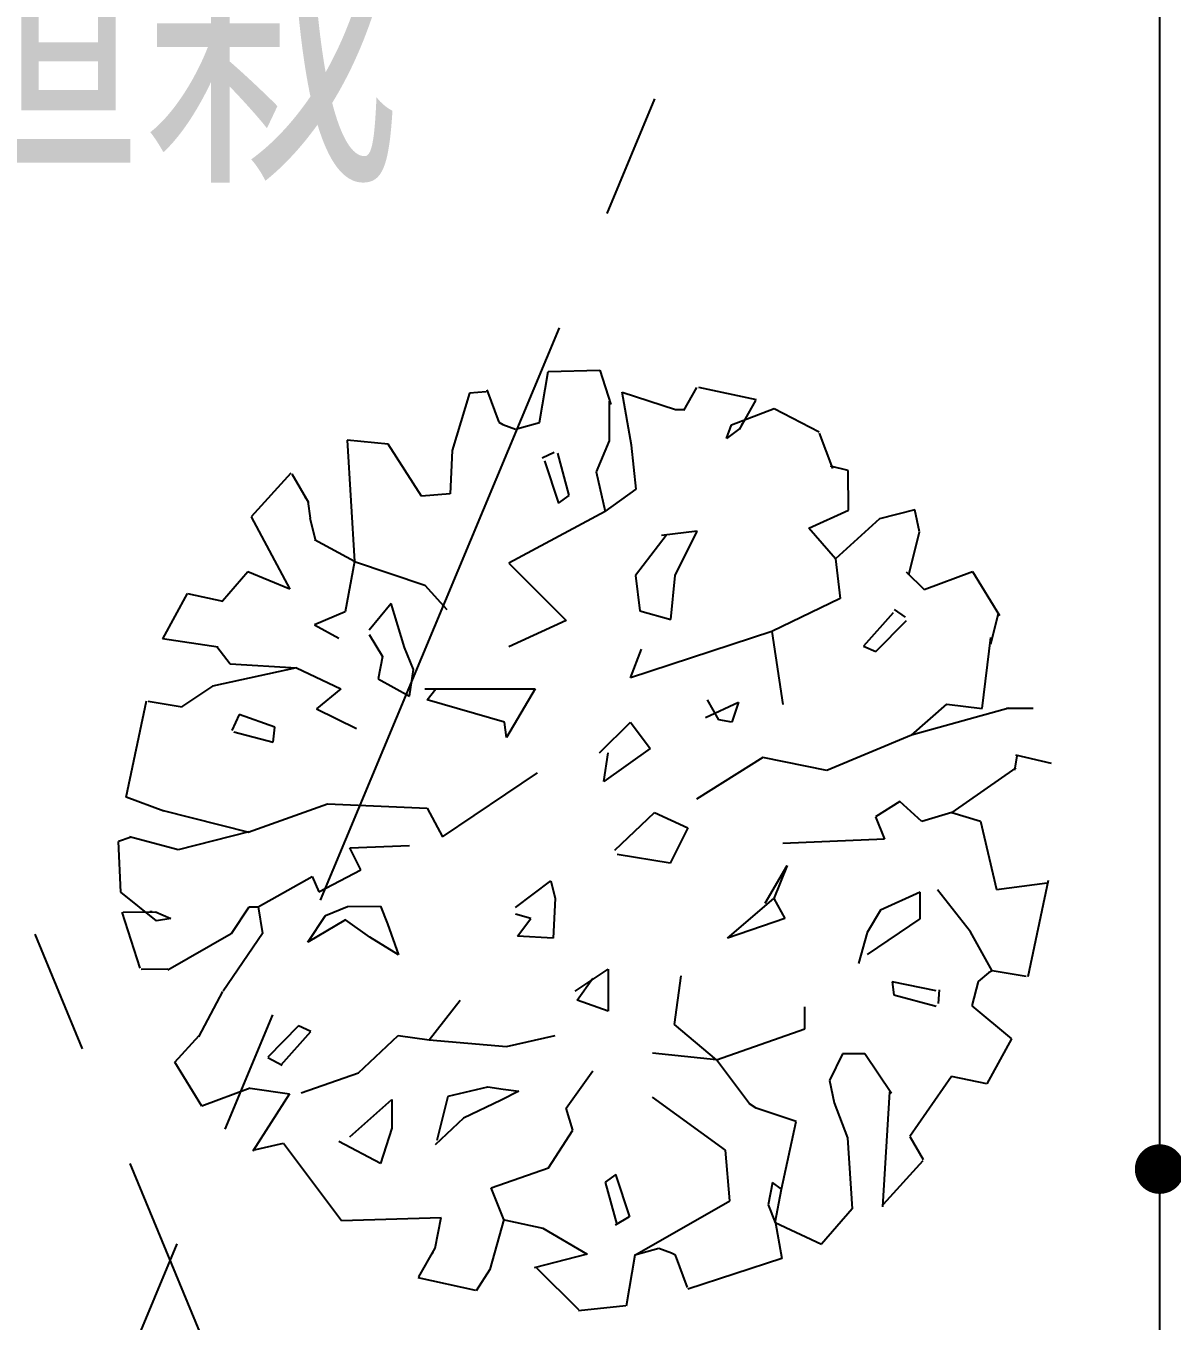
# Model space of a CAD drawing. Header units: millimetres. Extents: x 15495 to 166182, y -39946 to 18307.
# Drawn here: x 43099 to 44253, y 9601 to 10906 of the extents above; entities that cross this region are included whole.
import ezdxf
from ezdxf.enums import TextEntityAlignment as Align

# ---------------------------------------------------------------- set-up
doc = ezdxf.new("R2010")
doc.units = ezdxf.units.MM
doc.header["$LTSCALE"] = 1000
doc.linetypes.add('CENTER', pattern=[2, 1.25, -0.25, 0.25, -0.25])
doc.layers.get('0').update_dxf_attribs({"linetype": 'CONTINUOUS'})
for name, color, linetype in [('SF-A_ELSE-100', 6, 'CONTINUOUS'), ('SF-A_ELSE-50', 6, 'CONTINUOUS'), ('SF-E_DIM-50', 3, 'CONTINUOUS'), ('SF-E_TEXT-100', 3, 'CONTINUOUS'), ('SF-F_HIDE-100', 12, 'CONTINUOUS'), ('SF-F_HIDE-50', 12, 'CONTINUOUS'), ('SF_A_GARD', 3, 'CONTINUOUS')]:
    doc.layers.add(name, color=color, linetype=linetype)
doc.styles.add('DIM', font='romans.shx', dxfattribs={"width": 0.8, "bigfont": 'bigfont.shx'})
doc.styles.add('ROOM', font='romans.shx', dxfattribs={"width": 0.8, "bigfont": 'bigfont.shx'})
doc.dimstyles.new('DIM50_3_3', dxfattribs={"dimscale": 50, "dimtxt": 3, "dimasz": 1, "dimexe": 0, "dimexo": 1, "dimgap": 0.5, "dimtad": 1, "dimdec": 1, "dimdsep": 46, "dimlunit": 6, "dimtxsty": 'DIM', "dimblk1": 'DOT', "dimblk2": 'DOT', "dimsah": 1, "dimcen": 1, "dimclrd": 256, "dimclre": 256, "dimclrt": 256, "dimadec": 0, "dimazin": 0, "dimtfac": 1, "dimtdec": 1, "dimtix": 1, "dimtmove": 2, "dimatfit": 3, "dimldrblk": 'DOT', "dimfxl": 1, "dimtvp": 0.833333, "dimtolj": 1, "dimarcsym": 0})

# ---------------------------------------------------------------- blocks, each defined once
blk = doc.blocks.new('SF-BLOCK_100')
at = {"layer": 'SF-A_ELSE-100'}
blk.add_line((14200, 7800), (14200, 11050), dxfattribs=at)
at = {"layer": 'SF-F_HIDE-100', "linetype": 'CENTER', "ltscale": 0.5}
for p, q in [((12014.11, 12600), (14200, 7325)), ((12200, 7325), (14400, 12600))]:
    blk.add_line(p, q, dxfattribs=at)
at = {"layer": 'SF_A_GARD'}
for p, q in [((13575.33, 10575.37), (13584.12, 10626.77)), ((13584.12, 10626.77), (13636.05, 10627.93)), ((13636.05, 10627.93), (13647.14, 10593.4)), ((13504.93, 10605.04), (13487.42, 10547.03)), ((13521.62, 10606.25), (13504.93, 10605.04)), ((13522.25, 10608.19), (13534.44, 10575.61)), ((13658.65, 10605.92), (13685.43, 10597.16)), ((13667.86, 10552.51), (13658.65, 10605.92)), ((13720.64, 10587.41), (13733.88, 10610.63)), ((13735.4, 10611.04), (13793.58, 10598.38)), ((13645.34, 10596.94), (13645.56, 10556.84)), ((13685.43, 10597.16), (13712.21, 10588.4)), ((13712.21, 10588.4), (13721.12, 10588.44)), ((13768.74, 10572.8), (13811.55, 10589.43)), ((13793.02, 10597.43), (13776.47, 10568.4)), ((13811.55, 10589.43), (13857.15, 10565.99)), ((13534.44, 10575.61), (13538.31, 10573.4)), ((13538.31, 10573.4), (13551.02, 10568.71)), ((13551.02, 10568.71), (13575.33, 10575.37)), ((13778.68, 10572.28), (13779.78, 10574.21)), ((13763.5, 10559.12), (13768.74, 10572.8)), ((13777.03, 10569.36), (13763.5, 10559.12)), ((13857, 10564.6), (13870.56, 10529.03)), ((13381.56, 10557.58), (13388.92, 10435.11)), ((13422.79, 10553.35), (13381.56, 10557.58)), ((13456.5, 10501.2), (13422.79, 10553.35)), ((13487.42, 10547.03), (13485.44, 10503.58)), ((13645.56, 10556.84), (13632.37, 10525.58)), ((13672.56, 10507.99), (13667.86, 10552.51)), ((13590.15, 10545.12), (13577.87, 10539.3)), ((13580.22, 10536.69), (13594.35, 10494.01)), ((13605.26, 10501.9), (13593.61, 10544.44)), ((13285.11, 10480.49), (13325.15, 10524.54)), ((13325.7, 10523.57), (13342.56, 10494.74)), ((13632.37, 10525.58), (13641.5, 10485.54)), ((13886.3, 10526.99), (13868.45, 10531.34)), ((13886.52, 10486.89), (13886.3, 10526.99)), ((13641.5, 10485.54), (13672.56, 10507.99)), ((13340.32, 10498.58), (13339.19, 10500.5)), ((13342.02, 10495.69), (13344.12, 10478.86)), ((13485.44, 10503.58), (13456.5, 10501.2)), ((13594.35, 10494.01), (13605.26, 10501.9)), ((13641.5, 10485.54), (13544.36, 10433.6)), ((13846.52, 10468.85), (13886.52, 10486.89)), ((13953.34, 10487.26), (13917.75, 10478.16)), ((13957.92, 10465.01), (13953.34, 10487.26)), ((13284.96, 10480.12), (13323.79, 10407.38)), ((13343.99, 10478.78), (13349.69, 10456.53)), ((13873.42, 10437.82), (13846.52, 10468.85)), ((13917.75, 10478.16), (13873.42, 10437.82)), ((13388.92, 10435.11), (13348.7, 10457.16)), ((13702.79, 10461.31), (13671.82, 10421.05)), ((13733.95, 10465.94), (13698.33, 10461.29)), ((13711.92, 10421.27), (13733.95, 10465.94)), ((13957.78, 10464.92), (13946.89, 10421.42)), ((13388.92, 10435.11), (13379.66, 10384.66)), ((13388.92, 10435.11), (13459.79, 10411.35)), ((13544.36, 10433.6), (13602.23, 10375.77)), ((13873.42, 10437.82), (13878.23, 10398.01)), ((13281.36, 10424.97), (13255.91, 10395.32)), ((13323.79, 10407.38), (13281.36, 10424.97)), ((13671.82, 10421.05), (13676.47, 10385.43)), ((13707.71, 10376.69), (13711.92, 10421.27)), ((13944.77, 10424.86), (13962.69, 10407.14)), ((13962.69, 10407.14), (14011.59, 10425.23)), ((14011.59, 10425.23), (14038.57, 10380.83)), ((13459.79, 10411.35), (13482.04, 10386.89)), ((13195.84, 10357.33), (13220.8, 10402.89)), ((13220.8, 10402.89), (13256.24, 10395.23)), ((13425.83, 10392.95), (13403.7, 10366.09)), ((13439.43, 10348.47), (13425.83, 10392.95)), ((13878.23, 10398.01), (13809.23, 10364.65)), ((13379.66, 10384.66), (13348.5, 10371.32)), ((13676.47, 10385.43), (13707.71, 10376.69)), ((13931.63, 10383.57), (13901.74, 10349.99)), ((13943.9, 10379.18), (13932.72, 10386.91)), ((14037.31, 10382.94), (14029.69, 10351.71)), ((13348.5, 10371.32), (13372.98, 10357.98)), ((13602.23, 10375.77), (13544.36, 10349.07)), ((13809.23, 10364.65), (13666.78, 10317.94)), ((13809.23, 10364.65), (13820.36, 10291.24)), ((13914.03, 10344.49), (13945.03, 10375.84)), ((13195.41, 10357.67), (13251.71, 10349.07)), ((13403.72, 10361.64), (13417.21, 10339.44)), ((14021.27, 10287.16), (14029.79, 10358.49)), ((13250.21, 10349.73), (13263.67, 10331.98)), ((13417.21, 10339.44), (13412.88, 10317.14)), ((13448.47, 10326.24), (13439.43, 10348.47)), ((13666.78, 10317.94), (13677.91, 10346.85)), ((13901.74, 10349.99), (13914.03, 10344.49)), ((13330.52, 10327.9), (13245.98, 10309.61)), ((13263.67, 10331.98), (13330.52, 10327.9)), ((13330.52, 10327.9), (13375.2, 10306.81)), ((13444.16, 10299.49), (13448.47, 10326.24)), ((13412.88, 10317.14), (13444.16, 10299.49)), ((13245.8, 10309.5), (13214.73, 10288.72)), ((13375.2, 10306.81), (13350.72, 10286.8)), ((13459.79, 10306.81), (13571.07, 10306.81)), ((13462.01, 10295.69), (13470.91, 10306.81)), ((13571.07, 10306.81), (13542.14, 10257.88)), ((13158.92, 10197.69), (13179.49, 10294.87)), ((13181, 10294.47), (13215.31, 10288.73)), ((13350.72, 10286.8), (13390.79, 10266.78)), ((13539.91, 10273.45), (13462.01, 10295.69)), ((13742.45, 10277.9), (13775.84, 10293.47)), ((13755.81, 10275.67), (13744.68, 10295.69)), ((13775.84, 10293.47), (13769.16, 10273.45)), ((13950.14, 10260.04), (13985.61, 10291.42)), ((14048, 10287.31), (13950.14, 10260.04)), ((13985.61, 10291.42), (14021.27, 10287.16)), ((14045.77, 10287.31), (14072.5, 10287.46)), ((13272.75, 10281.02), (13265.31, 10265.06)), ((13308.51, 10268.39), (13272.75, 10281.02)), ((13542.14, 10257.88), (13539.91, 10273.45)), ((13635.62, 10242.31), (13666.78, 10273.45)), ((13666.78, 10273.45), (13686.81, 10246.76)), ((13769.16, 10273.45), (13755.81, 10275.67)), ((13267.39, 10263.69), (13307.01, 10253.31)), ((13307.01, 10253.31), (13308.51, 10268.39)), ((13950.14, 10260.04), (13864.87, 10224.52)), ((13686.81, 10246.76), (13640.07, 10213.39)), ((13640.07, 10213.39), (13644.52, 10242.31)), ((13800.32, 10237.86), (13733.55, 10195.6)), ((13864.87, 10224.52), (13800.32, 10237.86)), ((14055.97, 10239.4), (14053.82, 10224.91)), ((14054.91, 10240.55), (14090.6, 10231.83)), ((13477.59, 10157.79), (13573.3, 10222.29)), ((14054.98, 10227.18), (13990.63, 10182.27)), ((13196.77, 10183.69), (13158.92, 10197.69)), ((13196.09, 10184.2), (13282.53, 10162.4)), ((13281.71, 10162.61), (13361.85, 10191.15)), ((13361.85, 10191.15), (13462.01, 10186.7)), ((13462.01, 10186.7), (13477.59, 10157.79)), ((13651.2, 10144.44), (13691.26, 10182.26)), ((13691.26, 10182.26), (13724.65, 10166.68)), ((13938.32, 10193.37), (13913.84, 10177.81)), ((13960.58, 10173.36), (13938.32, 10193.37)), ((13990.63, 10182.27), (13960.58, 10173.36)), ((13990.63, 10182.27), (14019.64, 10173.53)), ((13913.84, 10177.81), (13922.74, 10155.56)), ((14019.64, 10173.53), (14035.61, 10104.56)), ((13151.15, 10153.32), (13162.83, 10157.29)), ((13211.24, 10144.58), (13162.17, 10157.67)), ((13282.43, 10162.79), (13211.24, 10144.58)), ((13724.65, 10166.68), (13706.84, 10131.09)), ((13922.74, 10155.56), (13820.36, 10151.11)), ((13153.67, 10102), (13151.16, 10153.21)), ((13384.11, 10146.67), (13444.2, 10148.89)), ((13395.24, 10124.42), (13384.11, 10146.67)), ((13706.84, 10131.09), (13653.42, 10139.99)), ((13291.75, 10087.11), (13346.27, 10117.75)), ((13346.27, 10117.75), (13352.95, 10102.18)), ((13352.95, 10102.18), (13395.24, 10124.42)), ((13802.55, 10091.06), (13824.81, 10128.87)), ((13824.81, 10128.87), (13811.45, 10095.51)), ((13551.04, 10086.61), (13586.65, 10113.3)), ((13586.65, 10113.3), (13591.1, 10095.51)), ((14009.55, 10062.14), (13976.16, 10104.4)), ((14035.61, 10104.56), (14086.81, 10111.52)), ((14087.7, 10113.9), (14067.12, 10016.72)), ((13189.47, 10073.23), (13153.67, 10102)), ((13591.1, 10095.51), (13588.88, 10055.47)), ((13764.71, 10055.47), (13811.45, 10095.51)), ((13811.45, 10095.51), (13822.58, 10075.49)), ((13958.7, 10101.86), (13918.71, 10083.82)), ((13958.85, 10075.13), (13958.7, 10101.86)), ((13173.02, 10025.25), (13154.89, 10081.96)), ((13156, 10081.95), (13189.4, 10082.13)), ((13184.95, 10082.1), (13182.73, 10082.09)), ((13188.3, 10082.14), (13203.93, 10075.54)), ((13265.17, 10060.23), (13282.85, 10087.06)), ((13282.85, 10087.06), (13291.75, 10087.11)), ((13291.75, 10087.11), (13296.35, 10060.4)), ((13341.96, 10051.68), (13359.63, 10078.51)), ((13359.63, 10078.51), (13381.86, 10087.54)), ((13381.86, 10087.54), (13415.27, 10087.72)), ((13415.27, 10087.72), (13422.05, 10069.94)), ((13566.62, 10075.49), (13551.04, 10079.94)), ((13918.71, 10083.82), (13905.47, 10061.47)), ((13203.93, 10075.54), (13189.47, 10073.23)), ((13379.7, 10074.16), (13341.96, 10051.68)), ((13404.3, 10056.48), (13379.7, 10074.16)), ((13422.05, 10069.94), (13433.36, 10038.81)), ((13553.27, 10057.69), (13566.62, 10075.49)), ((13822.58, 10075.49), (13764.71, 10055.47)), ((13905.59, 10039.2), (13958.85, 10075.13)), ((13200.87, 10023.85), (13264.71, 10060.39)), ((13296.35, 10060.4), (13256.58, 10002.27)), ((13433.36, 10038.81), (13404.3, 10056.48)), ((13588.88, 10055.47), (13553.27, 10057.69)), ((13905.47, 10061.47), (13896.73, 10030.24)), ((14031.3, 10022.86), (14009.55, 10062.14)), ((13200.87, 10024.28), (13174.14, 10024.13)), ((13611.14, 10002.09), (13644.52, 10024.33)), ((13613.36, 9993.19), (13628.94, 10015.43)), ((13644.52, 10024.33), (13644.52, 9982.07)), ((13711.29, 9968.72), (13717.97, 10017.66)), ((13930.69, 10011.77), (13932.07, 9998.38)), ((13974.71, 10002.68), (13930.69, 10011.77)), ((14017.05, 10011.95), (14010.66, 9987.57)), ((14027.46, 10020.61), (14017.05, 10011.95)), ((14031.3, 10022.86), (14027.46, 10020.61)), ((14065.62, 10017.12), (14031.3, 10022.86)), ((13256.12, 10001.87), (13231.87, 9956.08)), ((13977.05, 9989.85), (13978.15, 10003.41)), ((13464.24, 9953.15), (13495.4, 9993.19)), ((13644.52, 9982.07), (13613.36, 9993.19)), ((13842.61, 9964.27), (13842.61, 9986.52)), ((13932.07, 9998.38), (13974.73, 9987.2)), ((14010.66, 9987.57), (14050.77, 9954.26)), ((13332.61, 9967.11), (13301.6, 9935.75)), ((13315, 9928.03), (13344.89, 9961.61)), ((13344.89, 9961.61), (13332.61, 9967.11)), ((13753.58, 9933.13), (13711.29, 9968.72)), ((13753.58, 9933.13), (13842.61, 9964.27)), ((13208.07, 9930.76), (13232.42, 9957.63)), ((13393.01, 9919.79), (13433.07, 9957.6)), ((13433.07, 9957.6), (13464.24, 9953.15)), ((13464.24, 9953.15), (13542.14, 9946.48)), ((13542.14, 9946.48), (13591.1, 9957.6)), ((14050.77, 9954.26), (14025.82, 9908.7)), ((13301.59, 9935.29), (13316.11, 9927.57)), ((13753.58, 9933.13), (13689.04, 9939.81)), ((13880.63, 9938.89), (13867.41, 9912.08)), ((13902.9, 9939.01), (13880.63, 9938.89)), ((13929.86, 9899.06), (13902.9, 9939.01)), ((13235.04, 9886.37), (13208.07, 9930.76)), ((13602.23, 9884.2), (13628.94, 9922.01)), ((13786.97, 9888.65), (13753.58, 9933.13)), ((13335.14, 9899.77), (13393.01, 9919.79)), ((13867.41, 9912.08), (13871.99, 9889.83)), ((13990.37, 9916.37), (13948.42, 9855.71)), ((14025.82, 9908.7), (13990.37, 9916.37)), ((13283.95, 9904.45), (13235.04, 9886.37)), ((13283.94, 9904.57), (13323.51, 9898.66)), ((13323.51, 9898.66), (13286.52, 9841.1)), ((13472.26, 9851.92), (13483.15, 9896.53)), ((13483.15, 9896.53), (13523.19, 9905.66)), ((13523.19, 9905.66), (13538.8, 9903.52)), ((13554.4, 9901.38), (13536.63, 9892.37)), ((13538.8, 9903.52), (13554.4, 9901.38)), ((13762.49, 9841.94), (13689.04, 9895.32)), ((13927.96, 9900.86), (13920.8, 9784.99)), ((13384.11, 9855.28), (13426.4, 9893.09)), ((13426.4, 9893.09), (13426.4, 9864.18)), ((13536.63, 9892.37), (13498.86, 9874.34)), ((13608.91, 9861.96), (13602.23, 9884.2)), ((13793.65, 9884.2), (13786.97, 9888.65)), ((13833.71, 9870.85), (13793.65, 9884.2)), ((13871.99, 9889.83), (13885.55, 9854.27)), ((13498.86, 9874.34), (13470.05, 9847.45)), ((13819.02, 9802.68), (13833.71, 9870.85)), ((13426.4, 9864.18), (13415.27, 9828.59)), ((13584.43, 9824.14), (13608.91, 9861.96)), ((13948.42, 9855.71), (13961.92, 9832.64)), ((13286.4, 9842.04), (13317.55, 9848.89)), ((13317.55, 9848.89), (13375.89, 9771.25)), ((13415.27, 9828.59), (13372.98, 9850.83)), ((13766.94, 9790.78), (13762.49, 9841.94)), ((13885.55, 9854.27), (13890.4, 9783.01)), ((13961.51, 9831.11), (13921.46, 9787.05)), ((13526.56, 9804.12), (13584.43, 9824.14)), ((13652.27, 9817.58), (13641.36, 9809.69)), ((13666.41, 9774.91), (13652.27, 9817.58)), ((13539.46, 9771.96), (13526.56, 9804.12)), ((13641.36, 9809.69), (13653.02, 9767.16)), ((13810.08, 9809.31), (13805.74, 9787.01)), ((13819.02, 9802.68), (13810.08, 9809.31)), ((13671.3, 9736.23), (13766.94, 9790.78)), ((13812.53, 9769.23), (13819.02, 9802.68)), ((13805.74, 9787.01), (13812.53, 9769.23)), ((13890.4, 9783.01), (13859.41, 9747.2)), ((13375.89, 9771.25), (13476.11, 9774.03)), ((13475.93, 9773.91), (13469.98, 9742.98)), ((13539.49, 9772.07), (13525.29, 9721.87)), ((13538.51, 9772.16), (13578.66, 9763.47)), ((13651.94, 9766.81), (13665.82, 9775.24)), ((13812.43, 9772.45), (13819.23, 9732.67)), ((13812.53, 9769.23), (13859.42, 9747.21)), ((13578.66, 9763.47), (13623.35, 9736.99)), ((13453.61, 9714.17), (13470.15, 9743.19)), ((13467.95, 9739.32), (13466.85, 9737.39)), ((13695.6, 9742.88), (13671.3, 9736.23)), ((13708.31, 9738.2), (13695.6, 9742.88)), ((13712.18, 9736), (13708.31, 9738.2)), ((13623.35, 9736.99), (13569.97, 9723.33)), ((13671.3, 9736.23), (13662.5, 9684.83)), ((13724.37, 9703.41), (13712.18, 9736)), ((13819.23, 9732.67), (13724.78, 9701.9)), ((13511.23, 9700.56), (13453.05, 9713.21)), ((13525.23, 9721.84), (13511.42, 9700.05)), ((13572.18, 9723.33), (13614.73, 9681.24)), ((13614.55, 9680.29), (13662.41, 9685.57))]:
    blk.add_line(p, q, dxfattribs=at)
at = {"layer": 'SF-E_TEXT-100', "style": 'ROOM', "width": 0.8}
blk.add_text('植栽', height=300, dxfattribs=at).set_placement((13172.41, 10982.51), align=Align.MIDDLE)
blk = doc.blocks.new('DOT')
at = {"color": 0, "linetype": 'ByBlock'}
blk.add_line((-0.5, 0), (-1, 0), dxfattribs=at)
at = {"color": 0, "linetype": 'ByBlock', "const_width": 0.5}
blk.add_lwpolyline([(-0.25, 0, 1), (0.25, 0, 1)], format="xyb", close=True, dxfattribs=at)
blk = doc.blocks.new('*D305')
at = {"layer": 'SF-E_DIM-50', "lineweight": -2}
for p, q in [((44240.7, 9897.1), (44240.7, 9753.9)), ((45740.7, 9897.1), (45740.7, 9753.9)), ((45690.7, 9753.9), (44290.7, 9753.9))]:
    blk.add_line(p, q, dxfattribs=at)
at = {"layer": 'SF-E_DIM-50', "lineweight": -2, "xscale": 50, "yscale": 50, "zscale": 50, "rotation": 180}
blk.add_blockref('DOT', (44240.7, 9753.9), dxfattribs=at)
at = {"layer": 'SF-E_DIM-50', "lineweight": -2, "xscale": 50, "yscale": 50, "zscale": 50}
blk.add_blockref('DOT', (45740.7, 9753.9), dxfattribs=at)
at = {"layer": 'SF-E_DIM-50', "insert": (44990.7, 9868.2), "char_height": 150, "attachment_point": 5, "style": 'DIM'}
blk.add_mtext('\\A1;1,500', dxfattribs=at)
blk = doc.blocks.new('_DOT')
at = {"color": 0, "linetype": 'ByBlock'}
blk.add_line((-0.5, 0), (-1, 0), dxfattribs=at)
at = {"color": 0, "linetype": 'ByBlock', "const_width": 0.5}
blk.add_lwpolyline([(-0.25, 0, 1), (0.25, 0, 1)], format="xyb", close=True, dxfattribs=at)
blk = doc.blocks.new('SF-BLOCK_50')
at = {"layer": 'SF-A_ELSE-50'}
blk.add_line((14200, 7800), (14200, 11050), dxfattribs=at)
at = {"layer": 'SF-F_HIDE-50', "linetype": 'CENTER', "ltscale": 0.5}
for p, q in [((12014.11, 12600), (14200, 7325)), ((12200, 7325), (14400, 12600))]:
    blk.add_line(p, q, dxfattribs=at)
at = {"layer": 'SF_A_GARD'}
for p, q in [((13575.33, 10575.37), (13584.12, 10626.77)), ((13584.12, 10626.77), (13636.05, 10627.93)), ((13636.05, 10627.93), (13647.14, 10593.4)), ((13504.93, 10605.04), (13487.42, 10547.03)), ((13521.62, 10606.25), (13504.93, 10605.04)), ((13522.25, 10608.19), (13534.44, 10575.61)), ((13658.65, 10605.92), (13685.43, 10597.16)), ((13667.86, 10552.51), (13658.65, 10605.92)), ((13720.64, 10587.41), (13733.88, 10610.63)), ((13735.4, 10611.04), (13793.58, 10598.38)), ((13645.34, 10596.94), (13645.56, 10556.84)), ((13685.43, 10597.16), (13712.21, 10588.4)), ((13712.21, 10588.4), (13721.12, 10588.44)), ((13768.74, 10572.8), (13811.55, 10589.43)), ((13793.02, 10597.43), (13776.47, 10568.4)), ((13811.55, 10589.43), (13857.15, 10565.99)), ((13534.44, 10575.61), (13538.31, 10573.4)), ((13538.31, 10573.4), (13551.02, 10568.71)), ((13551.02, 10568.71), (13575.33, 10575.37)), ((13778.68, 10572.28), (13779.78, 10574.21)), ((13763.5, 10559.12), (13768.74, 10572.8)), ((13777.03, 10569.36), (13763.5, 10559.12)), ((13857, 10564.6), (13870.56, 10529.03)), ((13381.56, 10557.58), (13388.92, 10435.11)), ((13422.79, 10553.35), (13381.56, 10557.58)), ((13456.5, 10501.2), (13422.79, 10553.35)), ((13487.42, 10547.03), (13485.44, 10503.58)), ((13645.56, 10556.84), (13632.37, 10525.58)), ((13672.56, 10507.99), (13667.86, 10552.51)), ((13590.15, 10545.12), (13577.87, 10539.3)), ((13580.22, 10536.69), (13594.35, 10494.01)), ((13605.26, 10501.9), (13593.61, 10544.44)), ((13285.11, 10480.49), (13325.15, 10524.54)), ((13325.7, 10523.57), (13342.56, 10494.74)), ((13632.37, 10525.58), (13641.5, 10485.54)), ((13886.3, 10526.99), (13868.45, 10531.34)), ((13886.52, 10486.89), (13886.3, 10526.99)), ((13641.5, 10485.54), (13672.56, 10507.99)), ((13340.32, 10498.58), (13339.19, 10500.5)), ((13342.02, 10495.69), (13344.12, 10478.86)), ((13485.44, 10503.58), (13456.5, 10501.2)), ((13594.35, 10494.01), (13605.26, 10501.9)), ((13641.5, 10485.54), (13544.36, 10433.6)), ((13846.52, 10468.85), (13886.52, 10486.89)), ((13953.34, 10487.26), (13917.75, 10478.16)), ((13957.92, 10465.01), (13953.34, 10487.26)), ((13284.96, 10480.12), (13323.79, 10407.38)), ((13343.99, 10478.78), (13349.69, 10456.53)), ((13873.42, 10437.82), (13846.52, 10468.85)), ((13917.75, 10478.16), (13873.42, 10437.82)), ((13388.92, 10435.11), (13348.7, 10457.16)), ((13702.79, 10461.31), (13671.82, 10421.05)), ((13733.95, 10465.94), (13698.33, 10461.29)), ((13711.92, 10421.27), (13733.95, 10465.94)), ((13957.78, 10464.92), (13946.89, 10421.42)), ((13388.92, 10435.11), (13379.66, 10384.66)), ((13388.92, 10435.11), (13459.79, 10411.35)), ((13544.36, 10433.6), (13602.23, 10375.77)), ((13873.42, 10437.82), (13878.23, 10398.01)), ((13281.36, 10424.97), (13255.91, 10395.32)), ((13323.79, 10407.38), (13281.36, 10424.97)), ((13671.82, 10421.05), (13676.47, 10385.43)), ((13707.71, 10376.69), (13711.92, 10421.27)), ((13944.77, 10424.86), (13962.69, 10407.14)), ((13962.69, 10407.14), (14011.59, 10425.23)), ((14011.59, 10425.23), (14038.57, 10380.83)), ((13459.79, 10411.35), (13482.04, 10386.89)), ((13195.84, 10357.33), (13220.8, 10402.89)), ((13220.8, 10402.89), (13256.24, 10395.23)), ((13425.83, 10392.95), (13403.7, 10366.09)), ((13439.43, 10348.47), (13425.83, 10392.95)), ((13878.23, 10398.01), (13809.23, 10364.65)), ((13379.66, 10384.66), (13348.5, 10371.32)), ((13676.47, 10385.43), (13707.71, 10376.69)), ((13931.63, 10383.57), (13901.74, 10349.99)), ((13943.9, 10379.18), (13932.72, 10386.91)), ((14037.31, 10382.94), (14029.69, 10351.71)), ((13348.5, 10371.32), (13372.98, 10357.98)), ((13602.23, 10375.77), (13544.36, 10349.07)), ((13809.23, 10364.65), (13666.78, 10317.94)), ((13809.23, 10364.65), (13820.36, 10291.24)), ((13914.03, 10344.49), (13945.03, 10375.84)), ((13195.41, 10357.67), (13251.71, 10349.07)), ((13403.72, 10361.64), (13417.21, 10339.44)), ((14021.27, 10287.16), (14029.79, 10358.49)), ((13250.21, 10349.73), (13263.67, 10331.98)), ((13417.21, 10339.44), (13412.88, 10317.14)), ((13448.47, 10326.24), (13439.43, 10348.47)), ((13666.78, 10317.94), (13677.91, 10346.85)), ((13901.74, 10349.99), (13914.03, 10344.49)), ((13330.52, 10327.9), (13245.98, 10309.61)), ((13263.67, 10331.98), (13330.52, 10327.9)), ((13330.52, 10327.9), (13375.2, 10306.81)), ((13444.16, 10299.49), (13448.47, 10326.24)), ((13412.88, 10317.14), (13444.16, 10299.49)), ((13245.8, 10309.5), (13214.73, 10288.72)), ((13375.2, 10306.81), (13350.72, 10286.8)), ((13459.79, 10306.81), (13571.07, 10306.81)), ((13462.01, 10295.69), (13470.91, 10306.81)), ((13571.07, 10306.81), (13542.14, 10257.88)), ((13158.92, 10197.69), (13179.49, 10294.87)), ((13181, 10294.47), (13215.31, 10288.73)), ((13350.72, 10286.8), (13390.79, 10266.78)), ((13539.91, 10273.45), (13462.01, 10295.69)), ((13742.45, 10277.9), (13775.84, 10293.47)), ((13755.81, 10275.67), (13744.68, 10295.69)), ((13775.84, 10293.47), (13769.16, 10273.45)), ((13950.14, 10260.04), (13985.61, 10291.42)), ((14048, 10287.31), (13950.14, 10260.04)), ((13985.61, 10291.42), (14021.27, 10287.16)), ((14045.77, 10287.31), (14072.5, 10287.46)), ((13272.75, 10281.02), (13265.31, 10265.06)), ((13308.51, 10268.39), (13272.75, 10281.02)), ((13542.14, 10257.88), (13539.91, 10273.45)), ((13635.62, 10242.31), (13666.78, 10273.45)), ((13666.78, 10273.45), (13686.81, 10246.76)), ((13769.16, 10273.45), (13755.81, 10275.67)), ((13267.39, 10263.69), (13307.01, 10253.31)), ((13307.01, 10253.31), (13308.51, 10268.39)), ((13950.14, 10260.04), (13864.87, 10224.52)), ((13686.81, 10246.76), (13640.07, 10213.39)), ((13640.07, 10213.39), (13644.52, 10242.31)), ((13800.32, 10237.86), (13733.55, 10195.6)), ((13864.87, 10224.52), (13800.32, 10237.86)), ((14055.97, 10239.4), (14053.82, 10224.91)), ((14054.91, 10240.55), (14090.6, 10231.83)), ((13477.59, 10157.79), (13573.3, 10222.29)), ((14054.98, 10227.18), (13990.63, 10182.27)), ((13196.77, 10183.69), (13158.92, 10197.69)), ((13196.09, 10184.2), (13282.53, 10162.4)), ((13281.71, 10162.61), (13361.85, 10191.15)), ((13361.85, 10191.15), (13462.01, 10186.7)), ((13462.01, 10186.7), (13477.59, 10157.79)), ((13651.2, 10144.44), (13691.26, 10182.26)), ((13691.26, 10182.26), (13724.65, 10166.68)), ((13938.32, 10193.37), (13913.84, 10177.81)), ((13960.58, 10173.36), (13938.32, 10193.37)), ((13990.63, 10182.27), (13960.58, 10173.36)), ((13990.63, 10182.27), (14019.64, 10173.53)), ((13913.84, 10177.81), (13922.74, 10155.56)), ((14019.64, 10173.53), (14035.61, 10104.56)), ((13151.15, 10153.32), (13162.83, 10157.29)), ((13211.24, 10144.58), (13162.17, 10157.67)), ((13282.43, 10162.79), (13211.24, 10144.58)), ((13724.65, 10166.68), (13706.84, 10131.09)), ((13922.74, 10155.56), (13820.36, 10151.11)), ((13153.67, 10102), (13151.16, 10153.21)), ((13384.11, 10146.67), (13444.2, 10148.89)), ((13395.24, 10124.42), (13384.11, 10146.67)), ((13706.84, 10131.09), (13653.42, 10139.99)), ((13291.75, 10087.11), (13346.27, 10117.75)), ((13346.27, 10117.75), (13352.95, 10102.18)), ((13352.95, 10102.18), (13395.24, 10124.42)), ((13802.55, 10091.06), (13824.81, 10128.87)), ((13824.81, 10128.87), (13811.45, 10095.51)), ((13551.04, 10086.61), (13586.65, 10113.3)), ((13586.65, 10113.3), (13591.1, 10095.51)), ((14009.55, 10062.14), (13976.16, 10104.4)), ((14035.61, 10104.56), (14086.81, 10111.52)), ((14087.7, 10113.9), (14067.12, 10016.72)), ((13189.47, 10073.23), (13153.67, 10102)), ((13591.1, 10095.51), (13588.88, 10055.47)), ((13764.71, 10055.47), (13811.45, 10095.51)), ((13811.45, 10095.51), (13822.58, 10075.49)), ((13958.7, 10101.86), (13918.71, 10083.82)), ((13958.85, 10075.13), (13958.7, 10101.86)), ((13173.02, 10025.25), (13154.89, 10081.96)), ((13156, 10081.95), (13189.4, 10082.13)), ((13184.95, 10082.1), (13182.73, 10082.09)), ((13188.3, 10082.14), (13203.93, 10075.54)), ((13265.17, 10060.23), (13282.85, 10087.06)), ((13282.85, 10087.06), (13291.75, 10087.11)), ((13291.75, 10087.11), (13296.35, 10060.4)), ((13341.96, 10051.68), (13359.63, 10078.51)), ((13359.63, 10078.51), (13381.86, 10087.54)), ((13381.86, 10087.54), (13415.27, 10087.72)), ((13415.27, 10087.72), (13422.05, 10069.94)), ((13566.62, 10075.49), (13551.04, 10079.94)), ((13918.71, 10083.82), (13905.47, 10061.47)), ((13203.93, 10075.54), (13189.47, 10073.23)), ((13379.7, 10074.16), (13341.96, 10051.68)), ((13404.3, 10056.48), (13379.7, 10074.16)), ((13422.05, 10069.94), (13433.36, 10038.81)), ((13553.27, 10057.69), (13566.62, 10075.49)), ((13822.58, 10075.49), (13764.71, 10055.47)), ((13905.59, 10039.2), (13958.85, 10075.13)), ((13200.87, 10023.85), (13264.71, 10060.39)), ((13296.35, 10060.4), (13256.58, 10002.27)), ((13433.36, 10038.81), (13404.3, 10056.48)), ((13588.88, 10055.47), (13553.27, 10057.69)), ((13905.47, 10061.47), (13896.73, 10030.24)), ((14031.3, 10022.86), (14009.55, 10062.14)), ((13200.87, 10024.28), (13174.14, 10024.13)), ((13611.14, 10002.09), (13644.52, 10024.33)), ((13613.36, 9993.19), (13628.94, 10015.43)), ((13644.52, 10024.33), (13644.52, 9982.07)), ((13711.29, 9968.72), (13717.97, 10017.66)), ((13930.69, 10011.77), (13932.07, 9998.38)), ((13974.71, 10002.68), (13930.69, 10011.77)), ((14017.05, 10011.95), (14010.66, 9987.57)), ((14027.46, 10020.61), (14017.05, 10011.95)), ((14031.3, 10022.86), (14027.46, 10020.61)), ((14065.62, 10017.12), (14031.3, 10022.86)), ((13256.12, 10001.87), (13231.87, 9956.08)), ((13977.05, 9989.85), (13978.15, 10003.41)), ((13464.24, 9953.15), (13495.4, 9993.19)), ((13644.52, 9982.07), (13613.36, 9993.19)), ((13842.61, 9964.27), (13842.61, 9986.52)), ((13932.07, 9998.38), (13974.73, 9987.2)), ((14010.66, 9987.57), (14050.77, 9954.26)), ((13332.61, 9967.11), (13301.6, 9935.75)), ((13315, 9928.03), (13344.89, 9961.61)), ((13344.89, 9961.61), (13332.61, 9967.11)), ((13753.58, 9933.13), (13711.29, 9968.72)), ((13753.58, 9933.13), (13842.61, 9964.27)), ((13208.07, 9930.76), (13232.42, 9957.63)), ((13393.01, 9919.79), (13433.07, 9957.6)), ((13433.07, 9957.6), (13464.24, 9953.15)), ((13464.24, 9953.15), (13542.14, 9946.48)), ((13542.14, 9946.48), (13591.1, 9957.6)), ((14050.77, 9954.26), (14025.82, 9908.7)), ((13301.59, 9935.29), (13316.11, 9927.57)), ((13753.58, 9933.13), (13689.04, 9939.81)), ((13880.63, 9938.89), (13867.41, 9912.08)), ((13902.9, 9939.01), (13880.63, 9938.89)), ((13929.86, 9899.06), (13902.9, 9939.01)), ((13235.04, 9886.37), (13208.07, 9930.76)), ((13602.23, 9884.2), (13628.94, 9922.01)), ((13786.97, 9888.65), (13753.58, 9933.13)), ((13335.14, 9899.77), (13393.01, 9919.79)), ((13867.41, 9912.08), (13871.99, 9889.83)), ((13990.37, 9916.37), (13948.42, 9855.71)), ((14025.82, 9908.7), (13990.37, 9916.37)), ((13283.95, 9904.45), (13235.04, 9886.37)), ((13283.94, 9904.57), (13323.51, 9898.66)), ((13323.51, 9898.66), (13286.52, 9841.1)), ((13472.26, 9851.92), (13483.15, 9896.53)), ((13483.15, 9896.53), (13523.19, 9905.66)), ((13523.19, 9905.66), (13538.8, 9903.52)), ((13554.4, 9901.38), (13536.63, 9892.37)), ((13538.8, 9903.52), (13554.4, 9901.38)), ((13762.49, 9841.94), (13689.04, 9895.32)), ((13927.96, 9900.86), (13920.8, 9784.99)), ((13384.11, 9855.28), (13426.4, 9893.09)), ((13426.4, 9893.09), (13426.4, 9864.18)), ((13536.63, 9892.37), (13498.86, 9874.34)), ((13608.91, 9861.96), (13602.23, 9884.2)), ((13793.65, 9884.2), (13786.97, 9888.65)), ((13833.71, 9870.85), (13793.65, 9884.2)), ((13871.99, 9889.83), (13885.55, 9854.27)), ((13498.86, 9874.34), (13470.05, 9847.45)), ((13819.02, 9802.68), (13833.71, 9870.85)), ((13426.4, 9864.18), (13415.27, 9828.59)), ((13584.43, 9824.14), (13608.91, 9861.96)), ((13948.42, 9855.71), (13961.92, 9832.64)), ((13286.4, 9842.04), (13317.55, 9848.89)), ((13317.55, 9848.89), (13375.89, 9771.25)), ((13415.27, 9828.59), (13372.98, 9850.83)), ((13766.94, 9790.78), (13762.49, 9841.94)), ((13885.55, 9854.27), (13890.4, 9783.01)), ((13961.51, 9831.11), (13921.46, 9787.05)), ((13526.56, 9804.12), (13584.43, 9824.14)), ((13652.27, 9817.58), (13641.36, 9809.69)), ((13666.41, 9774.91), (13652.27, 9817.58)), ((13539.46, 9771.96), (13526.56, 9804.12)), ((13641.36, 9809.69), (13653.02, 9767.16)), ((13810.08, 9809.31), (13805.74, 9787.01)), ((13819.02, 9802.68), (13810.08, 9809.31)), ((13671.3, 9736.23), (13766.94, 9790.78)), ((13812.53, 9769.23), (13819.02, 9802.68)), ((13805.74, 9787.01), (13812.53, 9769.23)), ((13890.4, 9783.01), (13859.41, 9747.2)), ((13375.89, 9771.25), (13476.11, 9774.03)), ((13475.93, 9773.91), (13469.98, 9742.98)), ((13539.49, 9772.07), (13525.29, 9721.87)), ((13538.51, 9772.16), (13578.66, 9763.47)), ((13651.94, 9766.81), (13665.82, 9775.24)), ((13812.43, 9772.45), (13819.23, 9732.67)), ((13812.53, 9769.23), (13859.42, 9747.21)), ((13578.66, 9763.47), (13623.35, 9736.99)), ((13453.61, 9714.17), (13470.15, 9743.19)), ((13467.95, 9739.32), (13466.85, 9737.39)), ((13695.6, 9742.88), (13671.3, 9736.23)), ((13708.31, 9738.2), (13695.6, 9742.88)), ((13712.18, 9736), (13708.31, 9738.2)), ((13623.35, 9736.99), (13569.97, 9723.33)), ((13671.3, 9736.23), (13662.5, 9684.83)), ((13724.37, 9703.41), (13712.18, 9736)), ((13819.23, 9732.67), (13724.78, 9701.9)), ((13511.23, 9700.56), (13453.05, 9713.21)), ((13525.23, 9721.84), (13511.42, 9700.05)), ((13572.18, 9723.33), (13614.73, 9681.24)), ((13614.55, 9680.29), (13662.41, 9685.57))]:
    blk.add_line(p, q, dxfattribs=at)
at = {"layer": 'SF-E_DIM-50'}
dim = blk.add_linear_dim(base=(14200, 9822.95), p1=(15700, 10016.13), p2=(14200, 10016.13), dimstyle='DIM50_3_3', dxfattribs=at)
dim.commit()
dim.dimension.update_dxf_attribs({"geometry": '*D305', "text_midpoint": (14950, 9937.23), "insert": (-30040.71, 69)})

msp = doc.modelspace()

# ---------------------------------------------------------------- block references
for name in ['SF-BLOCK_100', 'SF-BLOCK_50']:
    msp.add_blockref(name, (30040.7, -69))

doc.saveas('drawing.dxf')
